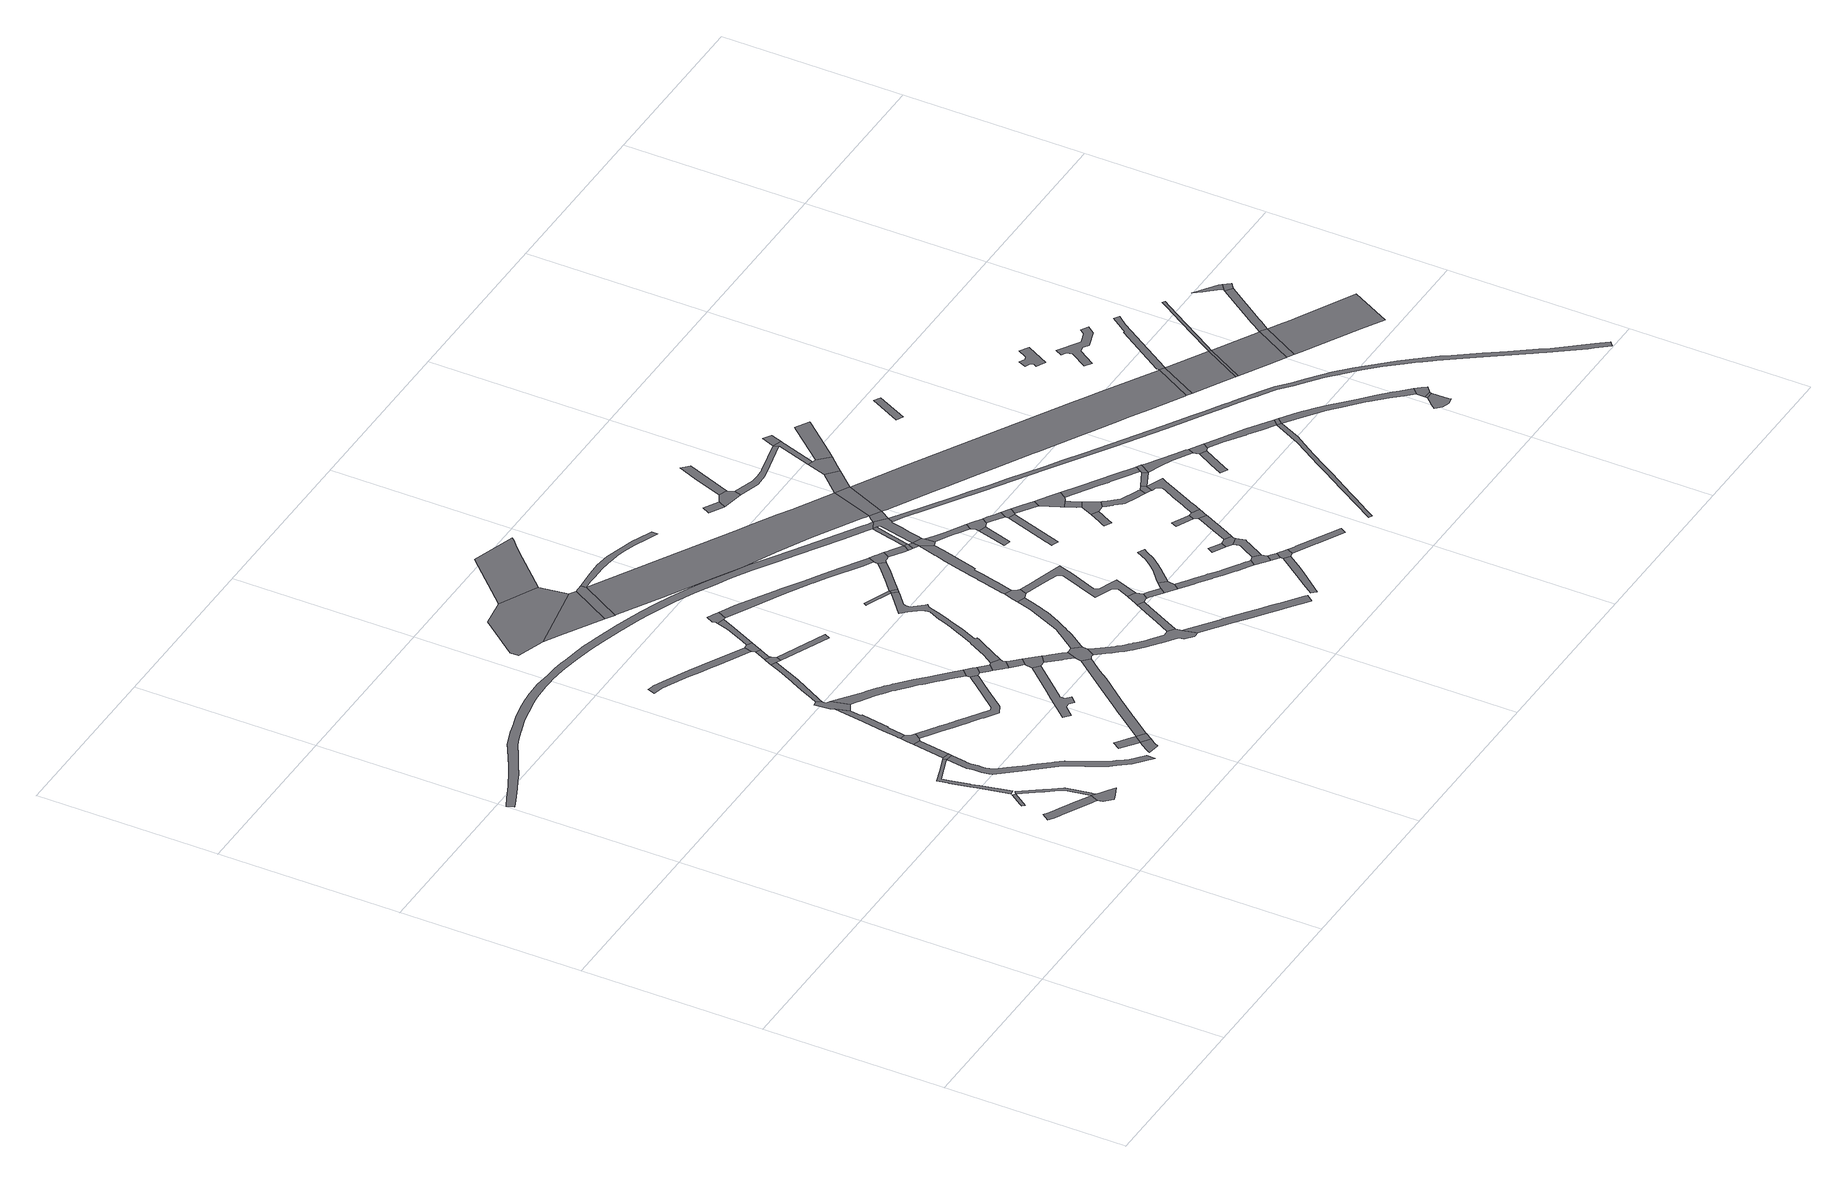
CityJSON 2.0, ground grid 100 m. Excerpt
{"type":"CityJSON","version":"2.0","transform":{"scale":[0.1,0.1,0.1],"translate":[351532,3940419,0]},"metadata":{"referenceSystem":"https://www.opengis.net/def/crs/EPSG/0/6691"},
"CityObjects":{
"road1":{"type":"Road","attributes":{"RoadStructureAttribute.sectionType":"1"},"geometry":[{"type":"MultiSurface","lod":"1","boundaries":[[[0,1,2,3,4,5,6,7,8,9,10,11,12,13]]]}]},
"road2":{"type":"Road","attributes":{"RoadStructureAttribute.sectionType":"1"},"geometry":[{"type":"MultiSurface","lod":"1","boundaries":[[[14,15,16,17,18,19,20,21,22,23,24,25,26,22,27,28,29,30,31,13]]]}]},
"road3":{"type":"Road","geometry":[{"type":"MultiSurface","lod":"1","boundaries":[[[32,33,34,35,36,37,14,13,12,38,39,40]]]}]},
"road4":{"type":"Road","geometry":[{"type":"MultiSurface","lod":"1","boundaries":[[[41,42,43,44,45]]]}]},
"road5":{"type":"Road","attributes":{"RoadStructureAttribute.sectionType":"1"},"geometry":[{"type":"MultiSurface","lod":"1","boundaries":[[[46,47,48,49,50,51,52,53,43,54,55,56,57,58,59,60,61,62,63,64,65,66,67,68,69,70,71,72,73,74,75,76,77,78,79,80,81,82,83,84,85,86,87,88,89,90,91,92,93,94,95,96,97,44,43,42,98,99,100,101,102,103,104,105]]]}]},
"road6":{"type":"Road","attributes":{"RoadStructureAttribute.sectionType":"1"},"geometry":[{"type":"MultiSurface","lod":"1","boundaries":[[[106,107,108,109,41,45]]]}]},
"road7":{"type":"Road","geometry":[{"type":"MultiSurface","lod":"1","boundaries":[[[110,111,109,108,112,113,114,115]]]}]},
"road8":{"type":"Road","attributes":{"RoadStructureAttribute.sectionType":"1"},"geometry":[{"type":"MultiSurface","lod":"1","boundaries":[[[116,117,118,119,120,121,122,123,124,125,126,127,128,129,130,110,115]]]}]},
"road9":{"type":"Road","attributes":{"RoadStructureAttribute.sectionType":"1"},"geometry":[{"type":"MultiSurface","lod":"1","boundaries":[[[131,132,133,134,135,136,137]]]}]},
"road10":{"type":"Road","geometry":[{"type":"MultiSurface","lod":"1","boundaries":[[[138,139,140,141,131]]]}]},
"road11":{"type":"Road","geometry":[{"type":"MultiSurface","lod":"1","boundaries":[[[123,122,142,143,144,145,146,147,148,149]]]}]},
"road12":{"type":"Road","geometry":[{"type":"MultiSurface","lod":"1","boundaries":[[[150,151,152,153,138,131,137]]]}]},
"road13":{"type":"Road","attributes":{"RoadStructureAttribute.sectionType":"1"},"geometry":[{"type":"MultiSurface","lod":"1","boundaries":[[[154,155,156,157,158,159,160,161,162,163,164,165,166,167,113,112,168,169,170,171,172,173,174,175,176,177,178,179,180,181,182,183]]]}]},
"road14":{"type":"Road","attributes":{"RoadStructureAttribute.sectionType":"1"},"geometry":[{"type":"MultiSurface","lod":"1","boundaries":[[[184,185,186,187,188,189,147,146,190,191,192,193,194]]]}]},
"road15":{"type":"Road","attributes":{"RoadStructureAttribute.sectionType":"1"},"geometry":[{"type":"MultiSurface","lod":"1","boundaries":[[[195,196,197,198,199,200,201,202,203,204,205,206,207,208,209,210,211,212]]]}]},
"road16":{"type":"Road","attributes":{"RoadStructureAttribute.sectionType":"1"},"geometry":[{"type":"MultiSurface","lod":"1","boundaries":[[[213,214,215,216,217,218,219,220,221,222,223,224,225,226,227,228,143,142,229,230,231,232,233,234,235,236,237,238,239,240,241,242,243,244,245,246,247,248]]]}]},
"road17":{"type":"Road","attributes":{"RoadStructureAttribute.sectionType":"1"},"geometry":[{"type":"MultiSurface","lod":"1","boundaries":[[[249,250,251,252,253,254,255,256,257,258,259,260,261,262,263,264,265,266,267,268,269,270,271,272,273,274,275,276,277,278,279,280,281,282,283,284,285,286,287,288,289,290,291,292,293,294,295,296,297,298,299,300,301,302,303,304,305,306,307,308,309,310,311,312,313,314,315,316,317,318,319,320,321,322,323,324,325,326,327,328,329,330,331,332,333,334,335]]]}]},
"road18":{"type":"Road","geometry":[{"type":"MultiSurface","lod":"1","boundaries":[[[336,337,338,184,194,339,340,341,342,343,344,345]]]}]},
"road19":{"type":"Road","attributes":{"RoadStructureAttribute.sectionType":"1"},"geometry":[{"type":"MultiSurface","lod":"1","boundaries":[[[346,347,348,349,350,351,352,353,354,355,356,357,358,359]]]}]},
"road20":{"type":"Road","attributes":{"RoadStructureAttribute.sectionType":"1"},"geometry":[{"type":"MultiSurface","lod":"1","boundaries":[[[336,345,360,361,362]]]}]},
"road21":{"type":"Road","attributes":{"RoadStructureAttribute.sectionType":"1"},"geometry":[{"type":"MultiSurface","lod":"1","boundaries":[[[363,364,365,366,367,368,153,152,369,370,371,372,373,374,375,376]]]}]},
"road22":{"type":"Road","geometry":[{"type":"MultiSurface","lod":"1","boundaries":[[[361,377,378,212,211,362]]]}]},
"road23":{"type":"Road","geometry":[{"type":"MultiSurface","lod":"1","boundaries":[[[379,380,381,382,383,384,385]]]}]},
"road24":{"type":"Road","geometry":[{"type":"MultiSurface","lod":"1","boundaries":[[[386,387,388,389,248,247,154,183,390]]]}]},
"road25":{"type":"Road","geometry":[{"type":"MultiSurface","lod":"1","boundaries":[[[391,392,393,380,379]]]}]},
"road26":{"type":"Road","attributes":{"RoadStructureAttribute.sectionType":"1"},"geometry":[{"type":"MultiSurface","lod":"1","boundaries":[[[394,395,341,340]]]}]},
"road27":{"type":"Road","attributes":{"RoadStructureAttribute.sectionType":"1"},"geometry":[{"type":"MultiSurface","lod":"1","boundaries":[[[396,386,390,397,398]]]}]},
"road28":{"type":"Road","geometry":[{"type":"MultiSurface","lod":"1","boundaries":[[[399,400,401,402,403,404,405,396,398]]]}]},
"road29":{"type":"Road","attributes":{"RoadStructureAttribute.sectionType":"1"},"geometry":[{"type":"MultiSurface","lod":"1","boundaries":[[[406,407,378,377,408,409,410,411]]]}]},
"road30":{"type":"Road","attributes":{"RoadStructureAttribute.sectionType":"1"},"geometry":[{"type":"MultiSurface","lod":"1","boundaries":[[[412,413,402,401,414,415,416]]]}]},
"road31":{"type":"Road","geometry":[{"type":"MultiSurface","lod":"1","boundaries":[[[416,415,359,358,417,418]]]}]},
"road32":{"type":"Road","geometry":[{"type":"MultiSurface","lod":"1","boundaries":[[[393,392,419,420,421]]]}]},
"road33":{"type":"Road","geometry":[{"type":"MultiSurface","lod":"1","boundaries":[[[410,422,423,424,425,426,427,411]]]}]},
"road34":{"type":"Road","attributes":{"RoadStructureAttribute.sectionType":"1"},"geometry":[{"type":"MultiSurface","lod":"1","boundaries":[[[417,428,429,430,431,432,433,434,435,436,437,418]]]}]},
"road35":{"type":"Road","geometry":[{"type":"MultiSurface","lod":"1","boundaries":[[[438,439,440,434,433,363,376,441,442]]]}]},
"road36":{"type":"Road","attributes":{"RoadStructureAttribute.sectionType":"1"},"geometry":[{"type":"MultiSurface","lod":"1","boundaries":[[[443,444,445,446,447,448,449,450,451,452,453,454,455,456,457,405,404,458,459,460,461,462,463,464,465,466,467,468,469,470,471,472,473,474,475,476,477,478]]]}]},
"road37":{"type":"Road","attributes":{"function":"3","RoadStructureAttribute.sectionType":"1"},"geometry":[{"type":"MultiSurface","lod":"1","boundaries":[[[479,480,481,482,483,382,381]]]}]},
"road38":{"type":"Road","attributes":{"RoadStructureAttribute.sectionType":"1"},"geometry":[{"type":"MultiSurface","lod":"1","boundaries":[[[484,485,486,487,488,489,490,491,492,493,494,495,496,497,498,499,500,501,502,503,504,438,442,505,506,507,508,509,510,511,512,513,514,515,516,517]]]}]},
"road39":{"type":"Road","attributes":{"RoadStructureAttribute.sectionType":"1"},"geometry":[{"type":"MultiSurface","lod":"1","boundaries":[[[518,519,520,521,522,523,440,439,524,525,526,527,528,529,530,531,532,533,534,535,536,537,538,539,540,541]]]}]},
"road40":{"type":"Road","geometry":[{"type":"MultiSurface","lod":"1","boundaries":[[[542,543,544,545,478,546]]]}]},
"road41":{"type":"Road","attributes":{"RoadStructureAttribute.sectionType":"1"},"geometry":[{"type":"MultiSurface","lod":"1","boundaries":[[[547,548,549,550,551,552,553,554,555,556,423,422,557,558,559,560,561,562,563,564,565]]]}]},
"road42":{"type":"Road","attributes":{"RoadStructureAttribute.sectionType":"1"},"geometry":[{"type":"MultiSurface","lod":"1","boundaries":[[[566,567,568,569,570,571,572,573,574,575,576,577,578,579,580,581,582,583,584,421,420]]]}]},
"road43":{"type":"Road","geometry":[{"type":"MultiSurface","lod":"1","boundaries":[[[546,478,477,585]]]}]},
"road44":{"type":"Road","geometry":[{"type":"MultiSurface","lod":"1","boundaries":[[[586,587,588,488,487,589,590,591]]]}]},
"road45":{"type":"Road","geometry":[{"type":"MultiSurface","lod":"1","boundaries":[[[540,592,593,594,595,596,597,598,541]]]}]},
"road46":{"type":"Road","attributes":{"RoadStructureAttribute.sectionType":"1"},"geometry":[{"type":"MultiSurface","lod":"1","boundaries":[[[599,600,601,546,585,602,603,604]]]}]},
"road47":{"type":"Road","attributes":{"function":"3","RoadStructureAttribute.sectionType":"1"},"geometry":[{"type":"MultiSurface","lod":"1","boundaries":[[[605,606,607,608,609,610,611,612,613,614,615,616,617,618,619,620,420,419]]]}]},
"road48":{"type":"Road","attributes":{"RoadStructureAttribute.sectionType":"1"},"geometry":[{"type":"MultiSurface","lod":"1","boundaries":[[[621,622,623,624,625,626,627,628,629,630,631,486,485,632,633,634,635,636,637,638,639,640,641,642,643]]]}]},
"road49":{"type":"Road","geometry":[{"type":"MultiSurface","lod":"1","boundaries":[[[644,645,646,647,648,649,591,590,650,651]]]}]},
"road50":{"type":"Road","attributes":{"RoadStructureAttribute.sectionType":"1"},"geometry":[{"type":"MultiSurface","lod":"1","boundaries":[[[645,652,653,654,655,656,657,658,659,660,593,592,661,662,663,664,665,666,667,646]]]}]},
"road51":{"type":"Road","attributes":{"RoadStructureAttribute.sectionType":"1"},"geometry":[{"type":"MultiSurface","lod":"1","boundaries":[[[668,669,670,671,644,651]]]}]},
"road52":{"type":"Road","attributes":{"RoadStructureAttribute.sectionType":"1"},"geometry":[{"type":"MultiSurface","lod":"1","boundaries":[[[672,673,674,675,676,677,678,679,680,681,682,683,684,685,596,595,686,687,688,689,690,691,692,693,694,695,696]]]}]},
"road53":{"type":"Road","geometry":[{"type":"MultiSurface","lod":"1","boundaries":[[[697,698,547,565,599,604,699,700,701,702]]]}]},
"road54":{"type":"Road","geometry":[{"type":"MultiSurface","lod":"1","boundaries":[[[669,703,704,705,706,670]]]}]},
"road55":{"type":"Road","attributes":{"RoadStructureAttribute.sectionType":"1"},"geometry":[{"type":"MultiSurface","lod":"1","boundaries":[[[707,708,709,710,702,701,711,712]]]}]},
"road56":{"type":"Road","geometry":[{"type":"MultiSurface","lod":"1","boundaries":[[[713,714,715,716,707,712]]]}]},
"road57":{"type":"Road","attributes":{"RoadStructureAttribute.sectionType":"1"},"geometry":[{"type":"MultiSurface","lod":"1","boundaries":[[[717,715,714,696]]]}]},
"road58":{"type":"Road","geometry":[{"type":"MultiSurface","lod":"1","boundaries":[[[696,695,718,719,720,717]]]}]},
"road59":{"type":"Road","attributes":{"RoadStructureAttribute.sectionType":"1"},"geometry":[{"type":"MultiSurface","lod":"1","boundaries":[[[721,722,723,724,707,716,725,726,727,728,729,730,335]]]}]},
"road60":{"type":"Road","attributes":{"RoadStructureAttribute.sectionType":"1"},"geometry":[{"type":"MultiSurface","lod":"1","boundaries":[[[731,732,733,734,735,736,737,738,739,740,741,742,743,744,704,703,745,746,747,748,749,750,751,752,753,754,755,756,757]]]}]},
"road61":{"type":"Road","attributes":{"RoadStructureAttribute.sectionType":"1"},"geometry":[{"type":"MultiSurface","lod":"1","boundaries":[[[705,758,759,760,761,762,763,764,765,766,767,706]]]}]},
"road62":{"type":"Road","attributes":{"RoadStructureAttribute.sectionType":"7"},"geometry":[{"type":"MultiSurface","lod":"1","boundaries":[[[720,768,769,770,771,772,773,774,775,776,249,335,730,777,778,779,780,781,782,717]]]}]},
"road63":{"type":"Road","attributes":{"RoadStructureAttribute.sectionType":"1"},"geometry":[{"type":"MultiSurface","lod":"1","boundaries":[[[783,784,785,786]]]}]},
"road64":{"type":"Road","attributes":{"RoadStructureAttribute.sectionType":"1"},"geometry":[{"type":"MultiSurface","lod":"1","boundaries":[[[787,788,789,790,791,792,793,794,795,796,797,719,718]]]}]},
"road65":{"type":"Road","attributes":{"RoadStructureAttribute.sectionType":"1"},"geometry":[{"type":"MultiSurface","lod":"1","boundaries":[[[798,799,800,801,802,803,804,805,806]]]}]},
"road66":{"type":"Road","geometry":[{"type":"MultiSurface","lod":"1","boundaries":[[[807,808,809,810,811,812]]]}]},
"road67":{"type":"Road","geometry":[{"type":"MultiSurface","lod":"1","boundaries":[[[776,813,814,613,815,816,249]]]}]},
"road68":{"type":"Road","geometry":[{"type":"MultiSurface","lod":"1","boundaries":[[[783,786,817,818,819,820]]]}]},
"road69":{"type":"Road","geometry":[{"type":"MultiSurface","lod":"1","boundaries":[[[756,821,822,823,824,825,826,827,757]]]}]},
"road70":{"type":"Road","geometry":[{"type":"MultiSurface","lod":"1","boundaries":[[[828,829,830,793,792,831,807,812]]]}]},
"road71":{"type":"Road","attributes":{"RoadStructureAttribute.sectionType":"1"},"geometry":[{"type":"MultiSurface","lod":"1","boundaries":[[[832,833,834,835,836,837,838]]]}]},
"road72":{"type":"Road","attributes":{"RoadStructureAttribute.sectionType":"1"},"geometry":[{"type":"MultiSurface","lod":"1","boundaries":[[[839,823,822,840,841,842]]]}]},
"road73":{"type":"Road","geometry":[{"type":"MultiSurface","lod":"1","boundaries":[[[843,844,845,846]]]}]},
"road74":{"type":"Road","geometry":[{"type":"MultiSurface","lod":"1","boundaries":[[[841,806,805,847,848,849,850,842]]]}]},
"road75":{"type":"Road","geometry":[{"type":"MultiSurface","lod":"1","boundaries":[[[613,814,851,614]]]}]},
"road76":{"type":"Road","attributes":{"RoadStructureAttribute.sectionType":"1"},"geometry":[{"type":"MultiSurface","lod":"1","boundaries":[[[852,853,854,855,829,828,856,857]]]}]},
"road77":{"type":"Road","attributes":{"RoadStructureAttribute.sectionType":"1"},"geometry":[{"type":"MultiSurface","lod":"1","boundaries":[[[858,859,860,826,825,861,862,863,864,865,866]]]}]},
"road78":{"type":"Road","attributes":{"RoadStructureAttribute.sectionType":"1"},"geometry":[{"type":"MultiSurface","lod":"1","boundaries":[[[819,867,868,869,820]]]}]},
"road79":{"type":"Road","geometry":[{"type":"MultiSurface","lod":"1","boundaries":[[[865,870,871,872,846,845,866]]]}]},
"road80":{"type":"Road","geometry":[{"type":"MultiSurface","lod":"1","boundaries":[[[838,837,873,874,852,857]]]}]},
"road81":{"type":"Road","geometry":[{"type":"MultiSurface","lod":"1","boundaries":[[[875,876,877,878,879,880,881,882,883]]]}]},
"road82":{"type":"Road","attributes":{"RoadStructureAttribute.sectionType":"1"},"geometry":[{"type":"MultiSurface","lod":"1","boundaries":[[[884,874,873,885,886]]]}]},
"road83":{"type":"Road","attributes":{"RoadStructureAttribute.sectionType":"1"},"geometry":[{"type":"MultiSurface","lod":"1","boundaries":[[[887,888,889,890,891,848,847,892,893,894,895,896,897]]]}]},
"road84":{"type":"Road","attributes":{"RoadStructureAttribute.sectionType":"1"},"geometry":[{"type":"MultiSurface","lod":"1","boundaries":[[[614,851,898,899]]]}]},
"road85":{"type":"Road","attributes":{"RoadStructureAttribute.sectionType":"1"},"geometry":[{"type":"MultiSurface","lod":"1","boundaries":[[[871,900,901,902,903,904,905,906,907,908,872]]]}]},
"road86":{"type":"Road","attributes":{"RoadStructureAttribute.sectionType":"1"},"geometry":[{"type":"MultiSurface","lod":"1","boundaries":[[[909,910,911,912,913,818,817,914,915,916,917]]]}]},
"road87":{"type":"Road","geometry":[{"type":"MultiSurface","lod":"1","boundaries":[[[918,919,920,921,922]]]}]},
"road88":{"type":"Road","geometry":[{"type":"MultiSurface","lod":"1","boundaries":[[[923,875,883,924,925,926,927]]]}]},
"road89":{"type":"Road","attributes":{"RoadStructureAttribute.sectionType":"1"},"geometry":[{"type":"MultiSurface","lod":"1","boundaries":[[[928,929,930,927,926,931,932]]]}]},
"road90":{"type":"Road","geometry":[{"type":"MultiSurface","lod":"1","boundaries":[[[933,934,886,885,935,928,932,936,937]]]}]},
"road91":{"type":"Road","geometry":[{"type":"MultiSurface","lod":"1","boundaries":[[[922,921,938,905,904,939,940,941,942]]]}]},
"road92":{"type":"Road","geometry":[{"type":"MultiSurface","lod":"1","boundaries":[[[943,944,899,898,945,946,947]]]}]},
"road93":{"type":"Road","attributes":{"RoadStructureAttribute.sectionType":"1"},"geometry":[{"type":"MultiSurface","lod":"1","boundaries":[[[948,949,950,951,952,953,954,955,956,957,958,959,960,961,962,963,964,965,925,924]]]}]},
"road94":{"type":"Road","attributes":{"RoadStructureAttribute.sectionType":"1"},"geometry":[{"type":"MultiSurface","lod":"1","boundaries":[[[909,917,966,944,943,967,968,969]]]}]},
"road95":{"type":"Road","attributes":{"RoadStructureAttribute.sectionType":"1"},"geometry":[{"type":"MultiSurface","lod":"1","boundaries":[[[941,970,971,972,973,974,975,976,977,978,979,980,981,982,983,984,985,986,987,988,942]]]}]},
"road96":{"type":"Road","geometry":[{"type":"MultiSurface","lod":"1","boundaries":[[[989,957,956,990,981,980]]]}]},
"road97":{"type":"Road","attributes":{"RoadStructureAttribute.sectionType":"1"},"geometry":[{"type":"MultiSurface","lod":"1","boundaries":[[[991,992,993,994,995,996,997,998,999,933,937]]]}]},
"road98":{"type":"Road","geometry":[{"type":"MultiSurface","lod":"1","boundaries":[[[1000,1001,909,969]]]}]},
"road99":{"type":"Road","attributes":{"RoadStructureAttribute.sectionType":"1"},"geometry":[{"type":"MultiSurface","lod":"1","boundaries":[[[946,1002,1003,1004,1005,1006,947]]]}]},
"road100":{"type":"Road","attributes":{"RoadStructureAttribute.sectionType":"1"},"geometry":[{"type":"MultiSurface","lod":"1","boundaries":[[[1007,1008,989,980]]]}]},
"road101":{"type":"Road","geometry":[{"type":"MultiSurface","lod":"1","boundaries":[[[996,995,1009,1008,1007,1010,1011]]]}]},
"road102":{"type":"Road","attributes":{"RoadStructureAttribute.sectionType":"1"},"geometry":[{"type":"MultiSurface","lod":"1","boundaries":[[[1010,1012,1013,1014,1015,1016,1017,1018,1019,1020,1011]]]}]},
"road103":{"type":"Road","attributes":{"function":"3","RoadStructureAttribute.sectionType":"1"},"geometry":[{"type":"MultiSurface","lod":"1","boundaries":[[[1021,1022,1023,1024,1025,1026,1027,1028,851,814,1029,1030,1031,1032,1033,1034,1035,1036,1037,1038,1039,1040,1041,1042,1043]]]}]},
"road104":{"type":"Road","geometry":[{"type":"MultiSurface","lod":"1","boundaries":[[[1044,1045,1046,1047,1048,1049]]]}]},
"road105":{"type":"Road","geometry":[{"type":"MultiSurface","lod":"1","boundaries":[[[1050,1017,1016,1044,1049,1051]]]}]},
"road106":{"type":"Road","attributes":{"RoadStructureAttribute.sectionType":"1"},"geometry":[{"type":"MultiSurface","lod":"1","boundaries":[[[1052,1053,1054,1055]]]}]},
"road107":{"type":"Road","attributes":{"RoadStructureAttribute.sectionType":"1"},"geometry":[{"type":"MultiSurface","lod":"1","boundaries":[[[1056,1057,1058,1059,1060,1050,1051,1061,1062,1063,1064,1065,1066]]]}]},
"road108":{"type":"Road","attributes":{"RoadStructureAttribute.sectionType":"1"},"geometry":[{"type":"MultiSurface","lod":"1","boundaries":[[[1067,1068,1069,1070,1071,1072,1073,1074,1075,1076,1077,1078,1079,1080,1081,1082,1083,1084,1085,1086,1087,1088,1089,1090,1091,1092,1093,1094,1095,1096,1097,1098,1099,1100,1101,776,775,1102,1103,1104,1105,1106,1107,1108,1109,1110,1111,1112,1113,1114,1115,1116,1117,1118,1119,1120,1121,1122,1123,1124,1125,1126,1127,1128,1129,1130,1131,1132,1133,1134,1135,1136,1137,1138,1139,1140]]]}]},
"road109":{"type":"Road","attributes":{"RoadStructureAttribute.sectionType":"1"},"geometry":[{"type":"MultiSurface","lod":"1","boundaries":[[[1066,1141,1142,1143,1144,1145,1146,1147,1148,1149,1150,1151,1152,1153,1154,1155,1156,1157,1158,1159,1160,1161,1162,1163,1164,1165,1166,1167,1168,1169,1170,1171,1172,1173,1174,1175,1176,1177,1178,1179,1155]]]}]},
"road110":{"type":"Road","geometry":[{"type":"MultiSurface","lod":"1","boundaries":[[[1155,1179,1056,1066]]]}]},
"road111":{"type":"Road","geometry":[{"type":"MultiSurface","lod":"1","boundaries":[[[1180,1181,1021,1043,1182]]]}]},
"road112":{"type":"Road","attributes":{"RoadStructureAttribute.sectionType":"1"},"geometry":[{"type":"MultiSurface","lod":"1","boundaries":[[[1183,1184,1185,1186,1187,1188,1189,1190,1191,1192]]]}]},
"road113":{"type":"Road","geometry":[{"type":"MultiSurface","lod":"1","boundaries":[[[1193,1194,1195,1196,1197,1198,1199,1200,1201,1202,1203]]]}]},
"road114":{"type":"Road","attributes":{"function":"3","RoadStructureAttribute.sectionType":"1"},"geometry":[{"type":"MultiSurface","lod":"1","boundaries":[[[1204,1205,1206,1207,1208,1209,1180,1182]]]}]},
"road115":{"type":"Road","attributes":{"RoadStructureAttribute.sectionType":"1"},"geometry":[{"type":"MultiSurface","lod":"1","boundaries":[[[1210,1200,1199,1211]]]}]},
"road116":{"type":"Road","geometry":[{"type":"MultiSurface","lod":"1","boundaries":[[[1212,1167,1166,1210,1211,1213]]]}]},
"road117":{"type":"Road","geometry":[{"type":"MultiSurface","lod":"1","boundaries":[[[1208,1207,1214,1215,1216]]]}]},
"road118":{"type":"Road","attributes":{"RoadStructureAttribute.sectionType":"1"},"geometry":[{"type":"MultiSurface","lod":"1","boundaries":[[[1217,1218,1219,1220,1221,1222,1223,1224,1225,1226,1227,1228,1229,1230]]]}]},
"road119":{"type":"Road","attributes":{"RoadStructureAttribute.sectionType":"1"},"geometry":[{"type":"MultiSurface","lod":"1","boundaries":[[[1180,1231,1232,1233,1234,1235,1236,1237,1238,1181]]]}]},
"road120":{"type":"Road","attributes":{"function":"3","RoadStructureAttribute.sectionType":"1"},"geometry":[{"type":"MultiSurface","lod":"1","boundaries":[[[1239,1240,1241,1242,1215,1214]]]}]},
"road121":{"type":"Road","geometry":[{"type":"MultiSurface","lod":"1","boundaries":[[[1243,1241,1240,1244,1245]]]}]},
"road122":{"type":"Road","attributes":{"RoadStructureAttribute.sectionType":"1"},"geometry":[{"type":"MultiSurface","lod":"1","boundaries":[[[1215,1246,1247,1248,1249,1250,1251,1252,1253,1216]]]}]},
"road123":{"type":"Road","attributes":{"function":"3","RoadStructureAttribute.sectionType":"1"},"geometry":[{"type":"MultiSurface","lod":"1","boundaries":[[[1244,1254,1255,1256,1257,1258,1259,1260,1261,1262,1263,1245]]]}]},
"road124":{"type":"Road","attributes":{"RoadStructureAttribute.sectionType":"1"},"geometry":[{"type":"MultiSurface","lod":"1","boundaries":[[[1264,1265,1266,1243,1245,1267,1268,1269]]]}]},
"road125":{"type":"Road","attributes":{"RoadStructureAttribute.sectionType":"1"},"geometry":[{"type":"MultiSurface","lod":"1","boundaries":[[[1270,1271,1272,1273,1274,1275]]]}]},
"road126":{"type":"Road","geometry":[{"type":"MultiSurface","lod":"1","boundaries":[[[1276,1270,1275,1264,1269]]]}]}
},
"vertices":[
[1426,500,0],[1327,553,0],[1316,558,0],[1269,583,0],[1246,595,0],[1207,616,0],[1185,631,0],[1156,590,0],[1180,573,0],[1212,556,0],[1227,548,0],[1366,475,0],[1407,453,0],[1427,500,0],
[1450,485,0],[1447,500,0],[1446,509,0],[1422,639,0],[1420,642,0],[1386,691,0],[1361,727,0],[1284,838,0],[1268,829,0],[1253,839,0],[1203,769,0],[1193,755,0],[1208,742,0],[1340,723,0],[1348,712,0],[1376,672,0],[1405,629,0],[1427,501,0],
[1539,421,0],[1531,427,0],[1502,448,0],[1497,452,0],[1482,462,0],[1455,482,0],[1415,425,0],[1456,386,0],[1488,397,0],
[1358,1276,0],[1349,1273,0],[1355,1256,0],[1395,1250,0],[1397,1266,0],
[1281,852,0],[1243,1015,0],[1233,1056,0],[1232,1062,0],[1208,1164,0],[1202,1202,0],[1276,1228,0],[1335,1249,0],[1345,1189,0],[1337,1134,0],[1337,1129,0],[1342,1097,0],[1340,1055,0],[1350,1019,0],[1354,1002,0],[1474,856,0],[1575,734,0],[1583,723,0],[1600,689,0],[1625,637,0],[1644,599,0],[1678,535,0],[1679,534,0],[1701,506,0],[1748,445,0],[1841,368,0],[1845,416,0],[1777,473,0],[1764,490,0],[1761,494,0],[1736,527,0],[1727,537,0],[1712,556,0],[1687,604,0],[1680,617,0],[1615,746,0],[1584,783,0],[1583,784,0],[1577,792,0],[1514,869,0],[1500,886,0],[1452,945,0],[1436,964,0],[1396,1013,0],[1394,1021,0],[1382,1056,0],[1380,1061,0],[1381,1068,0],[1382,1099,0],[1377,1134,0],[1381,1158,0],[1382,1168,0],[1343,1271,0],[1254,1240,0],[1179,1214,0],[1189,1157,0],[1190,1153,0],[1213,1049,0],[1220,1014,0],[1257,846,0],
[1401,1293,0],[1409,1347,0],[1424,1442,0],[1385,1452,0],
[1397,1532,0],[1391,1495,0],[1441,1453,0],[1464,1487,0],[1443,1501,0],[1430,1527,0],
[1434,1550,0],[1446,1630,0],[1453,1629,0],[1477,1787,0],[1471,1790,0],[1471,1791,0],[1481,1854,0],[1457,1927,0],[1447,1860,0],[1431,1752,0],[1430,1748,0],[1413,1636,0],[1401,1558,0],[1400,1549,0],[1399,1548,0],
[1922,494,0],[1884,442,0],[1874,423,0],[1870,415,0],[1938,407,0],[1949,431,0],[1970,461,0],
[1953,536,0],[1858,606,0],[1827,563,0],[1908,504,0],
[1525,1878,0],[1499,1975,0],[1486,1982,0],[1479,1989,0],[1478,2008,0],[1462,2035,0],[1441,2030,0],[1449,1946,0],
[1974,466,0],[1993,494,0],[2000,503,0],[1954,535,0],
[1998,1472,0],[1980,1451,0],[1950,1414,0],[1838,1276,0],[1829,1265,0],[1809,1258,0],[1666,1353,0],[1664,1354,0],[1632,1376,0],[1622,1382,0],[1610,1390,0],[1576,1413,0],[1550,1430,0],[1548,1431,0],[1499,1414,0],[1540,1387,0],[1541,1387,0],[1601,1346,0],[1637,1323,0],[1658,1309,0],[1699,1282,0],[1725,1265,0],[1738,1256,0],[1806,1210,0],[1854,1233,0],[1864,1244,0],[1923,1318,0],[1981,1388,0],[2020,1436,0],[2027,1445,0],
[1628,2368,0],[1600,2310,0],[1554,2216,0],[1549,2205,0],[1518,2143,0],[1478,2066,0],[1492,2033,0],[1495,2039,0],[1580,2194,0],[1582,2199,0],[1655,2355,0],
[1588,2597,0],[1468,2662,0],[1396,2697,0],[1279,2755,0],[1235,2777,0],[1203,2790,0],[1198,2791,0],[1168,2798,0],[1153,2756,0],[1213,2744,0],[1316,2692,0],[1354,2672,0],[1397,2649,0],[1478,2607,0],[1494,2599,0],[1583,2554,0],[1676,2505,0],[1688,2546,0],
[1984,1575,0],[1975,1584,0],[1947,1610,0],[1903,1653,0],[1850,1704,0],[1780,1766,0],[1769,1775,0],[1758,1784,0],[1735,1803,0],[1724,1811,0],[1724,1812,0],[1704,1826,0],[1660,1857,0],[1635,1875,0],[1628,1880,0],[1523,1957,0],[1566,1853,0],[1567,1852,0],[1644,1806,0],[1675,1784,0],[1676,1783,0],[1690,1772,0],[1716,1752,0],[1732,1739,0],[1746,1727,0],[1748,1725,0],[1791,1688,0],[1821,1662,0],[1836,1647,0],[1847,1636,0],[1862,1622,0],[1887,1598,0],[1912,1574,0],[1935,1553,0],[1997,1493,0],[2032,1530,0],
[2881,2483,0],[2865,2493,0],[2852,2500,0],[2828,2514,0],[2713,2586,0],[2562,2680,0],[2410,2774,0],[2289,2848,0],[2200,2898,0],[2080,2964,0],[1984,3012,0],[1885,3058,0],[1790,3099,0],[1711,3129,0],[1609,3162,0],[1546,3181,0],[1423,3217,0],[1375,3230,0],[1330,3240,0],[1281,3249,0],[1191,3265,0],[1151,3271,0],[1103,3277,0],[1043,3282,0],[950,3291,0],[894,3290,0],[865,3289,0],[860,3289,0],[848,3288,0],[807,3284,0],[763,3277,0],[743,3274,0],[676,3259,0],[617,3242,0],[611,3240,0],[590,3234,0],[542,3220,0],[478,3197,0],[450,3187,0],[417,3168,0],[302,3099,0],[246,3070,0],[166,3029,0],[154,3023,0],[68,2984,0],[66,2984,0],[6,2954,0],[22,2915,0],[65,2933,0],[157,2975,0],[212,3001,0],[261,3024,0],[326,3060,0],[401,3102,0],[469,3141,0],[512,3158,0],[568,3177,0],[576,3180,0],[653,3204,0],[727,3220,0],[792,3233,0],[796,3234,0],[857,3242,0],[928,3246,0],[949,3246,0],[992,3244,0],[1014,3243,0],[1067,3240,0],[1126,3233,0],[1224,3218,0],[1326,3195,0],[1403,3176,0],[1518,3143,0],[1649,3101,0],[1701,3083,0],[1796,3046,0],[1854,3021,0],[1963,2971,0],[2069,2914,0],[2150,2876,0],[2257,2814,0],[2377,2738,0],[2472,2679,0],[2687,2546,0],[2808,2473,0],[2831,2460,0],[2833,2459,0],
[1650,2415,0],[1632,2378,0],[1632,2377,0],[1661,2353,0],[1681,2345,0],[1694,2374,0],[1693,2375,0],[1680,2395,0],[1682,2400,0],[1676,2402,0],
[2070,1090,0],[2031,1046,0],[1922,922,0],[1956,892,0],[2004,947,0],[2032,949,0],[2058,928,0],[2087,962,0],[2062,983,0],[2061,1012,0],[2065,1016,0],[2138,1099,0],[2239,1213,0],[2205,1243,0],
[1706,2465,0],[1709,2471,0],[1682,2484,0],
[2369,1061,0],[2194,842,0],[2185,830,0],[2124,753,0],[2078,693,0],[2060,671,0],[2006,512,0],[2057,577,0],[2092,626,0],[2101,638,0],[2183,743,0],[2299,885,0],[2341,943,0],[2404,1023,0],
[1740,2535,0],[1714,2549,0],
[1264,3432,0],[1666,3505,0],[1644,3660,0],[1433,3766,0],[1282,3744,0],[1113,3529,0],[1112,3482,0],
[2081,1482,0],[2068,1495,0],[2059,1505,0],[2042,1521,0],[2047,1447,0],
[1349,3383,0],[1573,3255,0],[1704,3483,0],
[1954,2225,0],[1968,2255,0],
[2130,1435,0],[2080,1414,0],[2095,1400,0],
[2130,1365,0],[2145,1350,0],[2153,1343,0],[2189,1380,0],[2187,1398,0],[2194,1411,0],[2147,1438,0],
[1781,2692,0],[1739,2603,0],[1815,2690,0],[1823,2706,0],[1842,2747,0],[1801,2757,0],
[2217,1351,0],[2197,1372,0],[2190,1307,0],[2211,1287,0],[2247,1319,0],
[2273,1214,0],[2311,1248,0],
[1622,3226,0],[1754,3456,0],[1753,3486,0],
[1857,2746,0],[1880,2795,0],[1849,2809,0],[1818,2825,0],[1798,2785,0],[1803,2772,0],
[2322,1158,0],[2333,1146,0],[2346,1133,0],[2351,1127,0],[2352,1127,0],[2374,1097,0],[2397,1151,0],[2380,1172,0],[2349,1209,0],[2319,1240,0],
[2466,1081,0],[2469,1110,0],[2435,1151,0],[2423,1035,0],[2439,1033,0],
[2357,2081,0],[2288,2022,0],[2290,2020,0],[2318,1988,0],[2363,1935,0],[2369,1903,0],[2371,1894,0],[2339,1827,0],[2330,1803,0],[2307,1744,0],[2281,1685,0],[2279,1679,0],[2241,1601,0],[2240,1600,0],[2183,1494,0],[2269,1545,0],[2288,1579,0],[2293,1592,0],[2281,1596,0],[2284,1603,0],[2320,1688,0],[2326,1702,0],[2333,1718,0],[2354,1774,0],[2360,1791,0],[2380,1842,0],[2396,1893,0],[2404,1919,0],[2419,1932,0],[2412,1939,0],[2359,2001,0],[2361,2025,0],[2367,2040,0],[2429,2093,0],[2442,2105,0],[2417,2134,0],
[1819,3843,0],[1898,3921,0],[1920,3942,0],[1939,3964,0],[1698,4041,0],
[2803,668,0],[2838,671,0],[2818,749,0],[2813,781,0],[2778,808,0],[2744,803,0],[2684,847,0],[2664,862,0],[2658,868,0],[2629,893,0],[2615,906,0],[2612,908,0],[2598,922,0],[2594,926,0],[2592,927,0],[2576,943,0],[2558,963,0],[2552,970,0],[2538,987,0],[2491,1049,0],[2475,1070,0],[2492,966,0],[2497,960,0],[2517,934,0],[2518,933,0],[2537,911,0],[2564,885,0],[2567,882,0],[2607,844,0],[2609,843,0],[2680,787,0],[2683,785,0],[2757,733,0],[2761,703,0],
[2622,1492,0],[2614,1466,0],[2613,1461,0],[2534,1287,0],[2513,1257,0],[2508,1251,0],[2494,1147,0],[2503,1158,0],[2535,1202,0],[2548,1224,0],[2558,1241,0],[2562,1247,0],[2579,1278,0],[2601,1319,0],[2608,1332,0],[2631,1374,0],[2635,1385,0],[2641,1401,0],[2645,1412,0],[2652,1431,0],[2660,1456,0],[2672,1494,0],[2688,1544,0],[2643,1558,0],
[2309,2197,0],[2279,2208,0],[2271,2192,0],[2279,2188,0],[2428,2149,0],
[2618,2362,0],[2611,2365,0],[2575,2386,0],[2485,2443,0],[2395,2497,0],[2304,2551,0],[2189,2622,0],[2166,2636,0],[1968,2754,0],[1919,2777,0],[1990,2673,0],[2165,2586,0],[2301,2508,0],[2312,2502,0],[2377,2463,0],[2547,2355,0],[2559,2348,0],[2559,2347,0],[2597,2326,0],
[1808,3459,0],[1842,3460,0],[1888,3460,0],[1918,3459,0],[1976,3454,0],[2018,3450,0],[2049,3445,0],[2075,3440,0],[2105,3432,0],[2144,3420,0],[2176,3409,0],[2226,3389,0],[2301,3357,0],[2303,3390,0],[2225,3422,0],[2193,3436,0],[2023,3485,0],[1941,3495,0],[1863,3492,0],
[2456,2117,0],
[2884,1009,0],[2862,967,0],[2820,888,0],[2913,977,0],[2934,1018,0],[2898,1037,0],
[2723,1556,0],[2739,1597,0],[2729,1601,0],[2713,1630,0],[2669,1644,0],[2663,1623,0],[2652,1587,0],
[2596,2303,0],[2553,2262,0],[2481,2194,0],[2511,2166,0],[2580,2230,0],[2625,2272,0],
[1632,3221,0],[1859,3091,0],[2116,2949,0],[2263,2866,0],[2439,2781,0],[2631,2685,0],[2880,2546,0],[2905,2532,0],[2918,2524,0],[3002,2759,0],[2910,2810,0],[2787,2879,0],[2715,2919,0],[2564,3004,0],[2502,3038,0],[2150,3235,0],
[3358,345,0],[3347,354,0],[3234,439,0],[3231,441,0],[3199,466,0],[3165,491,0],[3076,557,0],[3060,569,0],[2999,615,0],[2992,620,0],[2981,628,0],[2851,662,0],[2918,611,0],[2943,592,0],[2964,577,0],[2995,554,0],[3074,494,0],[3151,437,0],[3197,403,0],[3205,397,0],[3251,364,0],[3304,323,0],[3327,306,0],
[2989,1054,0],[2978,1088,0],[2935,1110,0],[2932,1103,0],[2931,1102,0],[2904,1048,0],[2961,1025,0],[2966,1022,0],
[3028,1220,0],[2993,1233,0],[2924,1260,0],[2918,1273,0],[2912,1288,0],[2972,1441,0],[2996,1517,0],[2864,1556,0],[2805,1573,0],[2855,1515,0],[2924,1493,0],[2935,1467,0],[2853,1245,0],[2859,1243,0],[2956,1205,0],[2967,1176,0],
[2976,1015,0],[3045,967,0],[3068,999,0],[3015,1036,0],
[2806,2156,0],[2787,2089,0],[2786,2088,0],[2768,2024,0],[2738,1915,0],[2736,1907,0],[2725,1864,0],[2713,1820,0],[2711,1812,0],[2702,1775,0],[2692,1735,0],[2690,1728,0],[2680,1689,0],[2673,1660,0],[2716,1642,0],[2736,1719,0],[2737,1724,0],[2740,1736,0],[2761,1818,0],[2774,1868,0],[2783,1867,0],[2787,1880,0],[2840,2073,0],[2856,2132,0],[2816,2193,0],
[2656,2339,0],[2647,2345,0],[2635,2282,0],[2647,2283,0],[2666,2285,0],[2687,2321,0],
[3105,925,0],[3128,958,0],[3134,997,0],[3101,1031,0],
[2782,2259,0],[2772,2266,0],[2716,2303,0],[2712,2305,0],[2741,2236,0],[2762,2224,0],
[2772,2218,0],[2783,2212,0],[2802,2246,0],[2804,2253,0],
[2822,2233,0],
[2884,2143,0],[2879,2197,0],[2876,2211,0],
[2806,2353,0],[2803,2340,0],[2800,2329,0],[2788,2282,0],[2816,2300,0],[2819,2312,0],[2825,2336,0],[2826,2339,0],[2827,2343,0],[2854,2447,0],
[3465,731,0],[3454,738,0],[3422,758,0],[3420,758,0],[3390,777,0],[3343,808,0],[3331,816,0],[3306,834,0],[3291,846,0],[3281,854,0],[3271,860,0],[3216,897,0],[3196,912,0],[3164,933,0],[3152,892,0],[3180,873,0],[3185,870,0],[3192,865,0],[3261,818,0],[3269,813,0],[3273,810,0],[3306,785,0],[3367,744,0],[3371,742,0],[3432,704,0],[3451,690,0],[3475,724,0],
[3207,1075,0],[3230,1100,0],[3270,1149,0],[3297,1196,0],[3311,1218,0],[3274,1237,0],[3241,1174,0],[3211,1138,0],[3180,1101,0],[3118,1047,0],
[2882,2235,0],[2891,2274,0],[2894,2286,0],[2900,2308,0],[2902,2318,0],[2908,2341,0],[2923,2404,0],[2927,2403,0],[2942,2433,0],[2871,2438,0],[2848,2340,0],[2847,2336,0],[2846,2334,0],[2845,2331,0],[2843,2323,0],
[2673,3218,0],[2594,3263,0],[2569,3219,0],[2648,3175,0],
[2887,2141,0],[2934,2116,0],[2958,2103,0],[2985,2086,0],[2994,2080,0],[3056,2042,0],[3078,2077,0],[3028,2107,0],[2974,2137,0],[2909,2175,0],[2908,2176,0],
[3474,468,0],[3428,406,0],[3383,344,0],[3406,318,0],[3506,444,0],[3536,482,0],[3537,483,0],[3599,568,0],[3564,591,0],
[3062,1997,0],[3032,1889,0],[3017,1835,0],[3055,1823,0],[3058,1831,0],[3106,1985,0],
[2975,2484,0],[2977,2487,0],[2906,2511,0],[2897,2501,0],
[2771,3154,0],[2783,3192,0],[2767,3228,0],[2720,3245,0],
[3501,655,0],[3523,639,0],[3546,671,0],[3543,688,0],[3541,701,0],[3505,730,0],[3492,727,0],
[3137,1997,0],[3157,2029,0],[3111,2056,0],[3067,2014,0],
[3139,1669,0],[3134,1655,0],[3126,1630,0],[3148,1623,0],[3167,1617,0],[3262,1908,0],[3224,1920,0],
[3561,660,0],[3562,611,0],[3564,609,0],[3587,641,0],
[3464,950,0],[3446,920,0],[3514,881,0],[3533,913,0],
[3620,573,0],[3638,608,0],[3619,618,0],[3603,630,0],
[3077,2718,0],
[3243,1975,0],[3237,1979,0],[3220,1989,0],[3179,2016,0],[3156,1984,0],[3221,1939,0],
[3559,828,0],[3554,819,0],[3541,795,0],[3593,795,0],[3604,815,0],[3610,824,0],[3601,857,0],[3597,872,0],[3551,860,0],
[2863,3479,0],[2823,3515,0],[2784,3413,0],
[3596,878,0],[3605,897,0],[3565,917,0],
[3270,1911,0],[3291,1945,0],
[3437,1582,0],[3421,1551,0],[3405,1520,0],[3391,1493,0],[3384,1481,0],[3424,1460,0],[3455,1518,0],[3461,1530,0],[3478,1562,0],
[3348,1909,0],[3376,1838,0],[3400,1876,0],
[3808,518,0],[3762,542,0],[3683,584,0],[3680,586,0],[3662,595,0],[3686,538,0],[3742,509,0],[3753,503,0],[3836,460,0],[3896,428,0],[3914,462,0],
[3172,2820,0],[3111,2876,0],
[3624,936,0],[3659,1007,0],[3668,1024,0],[3694,1078,0],[3698,1086,0],[3657,1106,0],[3626,1043,0],[3625,1040,0],[3585,957,0],
[3198,3203,0],[2997,3158,0],[2993,3157,0],[2942,3155,0],[2898,3156,0],[2886,3118,0],[2959,3121,0],[2993,3129,0],[3204,3176,0],
[3650,1162,0],[3563,1206,0],[3546,1172,0],[3641,1129,0],[3655,1159,0],
[3468,1646,0],[3518,1563,0],[3550,1590,0],[3506,1669,0],[3469,1649,0],
[3431,1725,0],[3456,1671,0],[3467,1653,0],[3490,1699,0],[3476,1746,0],
[3524,1798,0],[3475,1829,0],[3423,1742,0],[3483,1750,0],[3500,1761,0],
[3649,1125,0],[3708,1107,0],[3714,1120,0],[3724,1139,0],[3682,1158,0],
[3174,2974,0],[3145,2983,0],[3200,2852,0],[3254,2909,0],[3192,2967,0],
[3532,1548,0],[3555,1522,0],[3556,1521,0],[3587,1488,0],[3595,1479,0],[3662,1452,0],[3680,1444,0],[3683,1443,0],[3712,1431,0],[3727,1468,0],[3717,1472,0],[3707,1476,0],[3618,1512,0],[3594,1540,0],[3572,1564,0],[3563,1575,0],[3555,1583,0],[3550,1589,0],
[3209,3177,0],[3235,3161,0],[3237,3167,0],[3245,3186,0],
[3747,1187,0],[3756,1207,0],[3761,1215,0],[3772,1238,0],[3804,1305,0],[3805,1306,0],[3846,1392,0],[3849,1397,0],[3858,1415,0],[3812,1434,0],[3767,1452,0],[3751,1415,0],[3777,1405,0],[3789,1377,0],[3779,1356,0],[3749,1297,0],[3715,1227,0],[3706,1207,0],[3688,1170,0],
[3754,1480,0],[3746,1417,0],
[3662,1659,0],[3709,1629,0],[3718,1624,0],[3782,1584,0],[3857,1537,0],[3880,1573,0],[3876,1576,0],[3783,1634,0],[3623,1734,0],
[3269,3251,0],[3226,3278,0],
[3282,2940,0],[3450,3137,0],[3451,3139,0],[3379,3184,0],[3363,3165,0],
[3866,1499,0],[3853,1526,0],
[3854,1528,0],[3871,1501,0],[3906,1557,0],
[3943,1472,0],[4006,1446,0],[4012,1444,0],[4019,1440,0],[4110,1385,0],[4129,1416,0],[4115,1425,0],[4062,1458,0],[3926,1544,0],
[4626,1847,0],[4622,1849,0],[4339,2013,0],[4268,2054,0],[4193,2096,0],[3360,2561,0],[3174,2664,0],[3083,2714,0],[2990,2480,0],[2999,2475,0],[3239,2343,0],[3309,2304,0],[3463,2217,0],[3542,2173,0],[3739,2064,0],[3762,2050,0],[3991,1922,0],[4041,1895,0],[4146,1836,0],[4228,1790,0],[4325,1735,0],[4502,1635,0],[4507,1633,0],
[4119,1352,0],[4069,1261,0],[4032,1191,0],[4069,1171,0],[4107,1240,0],[4157,1332,0],
[4200,1373,0],[4181,1343,0],
[3752,2950,0],[3667,2778,0],[3703,2760,0],[3786,2928,0],
[4534,1165,0],[4469,1208,0],[4403,1253,0],[4402,1254,0],[4263,1335,0],[4266,1291,0],[4268,1290,0],[4366,1224,0],[4368,1222,0],[4436,1177,0],[4505,1134,0],
[5819,88,0],[5683,261,0],[5651,307,0],[5564,430,0],[5517,497,0],[5492,533,0],[5406,655,0],[5373,702,0],[5292,801,0],[5290,804,0],[5239,866,0],[5088,1031,0],[5011,1103,0],[4973,1133,0],[4900,1190,0],[4839,1236,0],[4774,1289,0],[4704,1334,0],[4672,1353,0],[4575,1411,0],[4564,1417,0],[4527,1440,0],[4436,1496,0],[4377,1531,0],[4235,1616,0],[3987,1769,0],[3864,1846,0],[3761,1911,0],[3676,1964,0],[3496,2078,0],[3417,2127,0],[3367,2159,0],[3322,2187,0],[3262,2225,0],[3111,2321,0],[2984,2373,0],[3097,2299,0],[3225,2218,0],[3353,2137,0],[3655,1946,0],[3662,1942,0],[3973,1747,0],[4221,1594,0],[4317,1537,0],[4422,1473,0],[4519,1415,0],[4551,1395,0],[4633,1346,0],[4666,1326,0],[4691,1311,0],[4759,1268,0],[4823,1215,0],[4884,1169,0],[4953,1113,0],[5010,1058,0],[5019,1050,0],[5094,983,0],[5165,906,0],[5235,825,0],[5281,769,0],[5291,755,0],[5322,715,0],[5334,700,0],[5407,597,0],[5483,487,0],[5564,373,0],[5606,314,0],[5637,270,0],[5643,262,0],[5694,192,0],[5765,98,0],[5784,76,0],[5842,8,0],[5866,28,0],
[4423,976,0],[4313,802,0],[4267,725,0],[4251,699,0],[4057,386,0],[4074,376,0],[4101,420,0],[4162,516,0],[4186,555,0],[4284,711,0],[4324,776,0],[4382,866,0],[4452,974,0],[4469,997,0],[4528,1119,0],[4588,1077,0],[4633,1044,0],[4722,975,0],[4759,944,0],[4779,928,0],[4828,882,0],[4873,842,0],[4885,831,0],[4956,759,0],[5006,703,0],[5046,657,0],[5080,689,0],[5032,739,0],[5007,766,0],[4942,830,0],[4881,884,0],[4824,936,0],[4767,989,0],[4715,1034,0],[4666,1071,0],[4665,1072,0],[4627,1102,0],[4578,1136,0],[4556,1150,0],
[4654,1832,0],[4628,1850,0],[4535,1617,0],
[4440,2518,0],[4412,2466,0],[4393,2460,0],[4362,2475,0],[4343,2434,0],[4372,2420,0],[4378,2401,0],[4370,2386,0],[4419,2361,0],[4487,2489,0],
[5016,495,0],[5053,483,0],[5092,489,0],[5091,495,0],[5089,506,0],[5089,532,0],[5087,594,0],[5045,593,0],[5030,577,0],[5004,549,0],[4983,526,0],
[4667,1544,0],[4718,1515,0],[4753,1496,0],[4754,1496,0],[4874,1709,0],[4872,1710,0],
[5045,607,0],[5087,606,0],
[5106,659,0],[5124,636,0],
[4767,1488,0],[4887,1702,0],[4875,1710,0],
[4507,2324,0],[4535,2307,0],[4542,2278,0],[4482,2184,0],[4520,2159,0],[4581,2255,0],[4610,2261,0],[4643,2241,0],[4740,2271,0],[4771,2314,0],[4733,2337,0],[4712,2310,0],[4649,2290,0],[4530,2362,0],
[4656,1834,0],[4876,2168,0],[4920,2224,0],[4891,2241,0],[4818,2139,0],[4812,2143,0],[4628,1861,0],[4633,1857,0],
[4920,1402,0],[5008,1352,0],[5129,1566,0],[4895,1697,0],
[5131,1569,0],[5048,1330,0],[5168,1544,0],
[4909,1736,0],[5021,1913,0],[5106,2049,0],[5131,2087,0],[5118,2095,0],[5094,2057,0],[5021,1941,0],[4895,1742,0],
[5082,1311,0],[5383,1144,0],[5505,1076,0],[5623,1298,0],[5597,1312,0],[5450,1390,0],[5314,1462,0],[5290,1475,0],[5220,1514,0],[5202,1524,0],
[5344,1872,0],[5176,1633,0],[5163,1614,0],[5208,1600,0],[5219,1616,0],[5381,1846,0],
[5383,1908,0],[5372,1922,0],[5251,2006,0],[5285,1964,0],[5333,1908,0],[5352,1884,0],
[5411,1870,0]
]}
